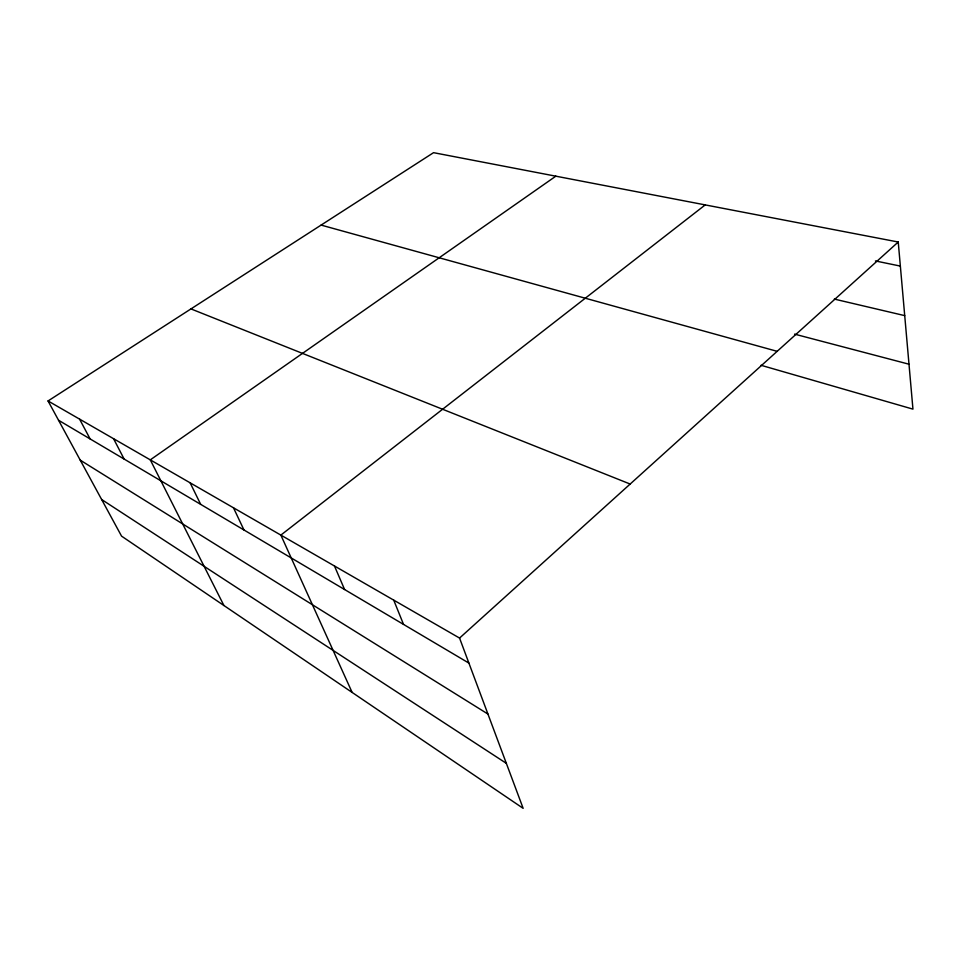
<?xml version="1.0" encoding="UTF-8"?>
<svg xmlns="http://www.w3.org/2000/svg" width="961" height="961" viewBox="0 0 961 961"><rect width="100%" height="100%" fill="white"/><g stroke="black" fill="none" stroke-linecap="round" stroke-linejoin="round"><path stroke-width="1.44" d="M459.562 638.068L898.235 242.016L433.555 152.667L48.05 400.953L121.554 536.13L523.144 808.333L459.562 638.068L48.05 400.953M705.218 204.909L280.864 535.097L352.134 692.413M555.83 176.175L150.288 459.863L223.925 605.514M875.423 260.948L900.349 266.089M834.316 299.087L904.721 315.628M794.579 334.128L908.998 364.207M321.106 225.09L777.161 351.33M761.016 365.276L912.95 409.134L898.235 242.016M190.963 308.913L630.164 484.044M58.537 420.245L468.896 663.09M80.231 460.139L487.936 714.047M101.638 499.504L506.351 763.346M79.571 419.116L90.118 438.937M113.554 438.696L124.125 459.058M190.134 482.818L200.681 504.357M233.487 507.804L243.974 529.979M334.476 565.993L344.591 589.525M393.722 600.132L403.524 624.398"/></g></svg>
